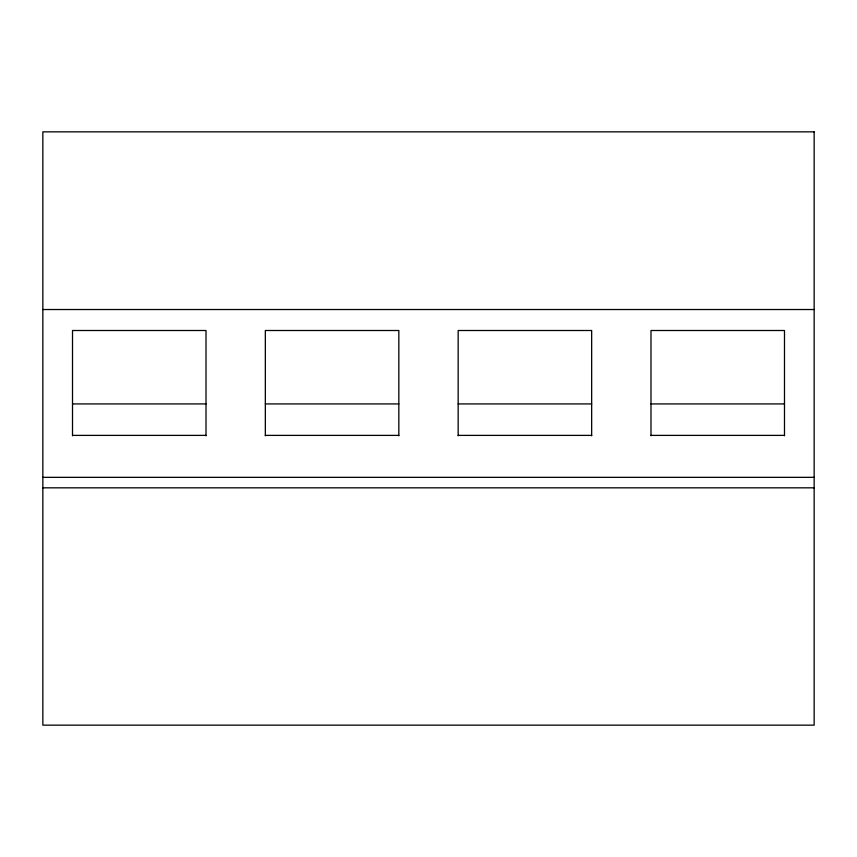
<?xml version="1.0" encoding="UTF-8"?>
<svg xmlns="http://www.w3.org/2000/svg" width="857" height="857" viewBox="0 0 857 857"><rect width="100%" height="100%" fill="white"/><g stroke="black" fill="none" stroke-linecap="round" stroke-linejoin="round"><path stroke-width="1.29" d="M42.85 309.527L814.15 309.527M72.513 403.926L206.012 403.926M265.338 403.926L398.837 403.926M458.163 403.926L591.662 403.926M650.988 403.926L784.487 403.926M72.513 435.388L206.012 435.388M265.338 435.388L398.837 435.388M458.163 435.388L591.662 435.388M650.988 435.388L784.487 435.388M42.85 477.338L814.15 477.338M42.85 487.826L814.15 487.826M784.487 435.785L784.487 330.502L650.988 330.502L650.988 435.785M591.662 435.785L591.662 330.502L458.163 330.502L458.163 435.785M398.837 435.785L398.837 330.502L265.338 330.502L265.338 435.785M206.012 435.785L206.012 330.502L72.513 330.502L72.513 435.785M814.15 131.849L42.85 131.849L42.85 725.151L814.15 725.151L814.15 131.849"/></g></svg>
